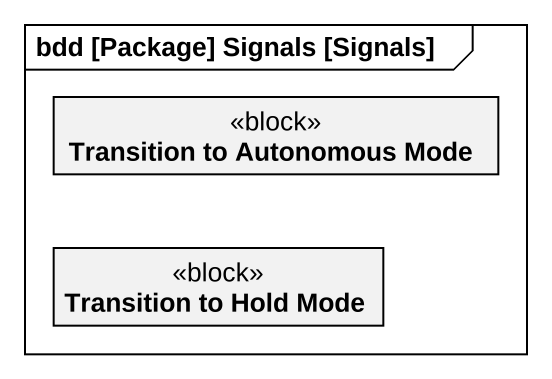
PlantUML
@startuml
mainframe bdd [Package] Signals [Signals]
hide circle
hide empty members
class "Transition to Autonomous Mode" as Transition_to_Autonomous <<block>>
class "Transition to Hold Mode" as Transition_to_Hold_Mode <<block>>
@enduml
